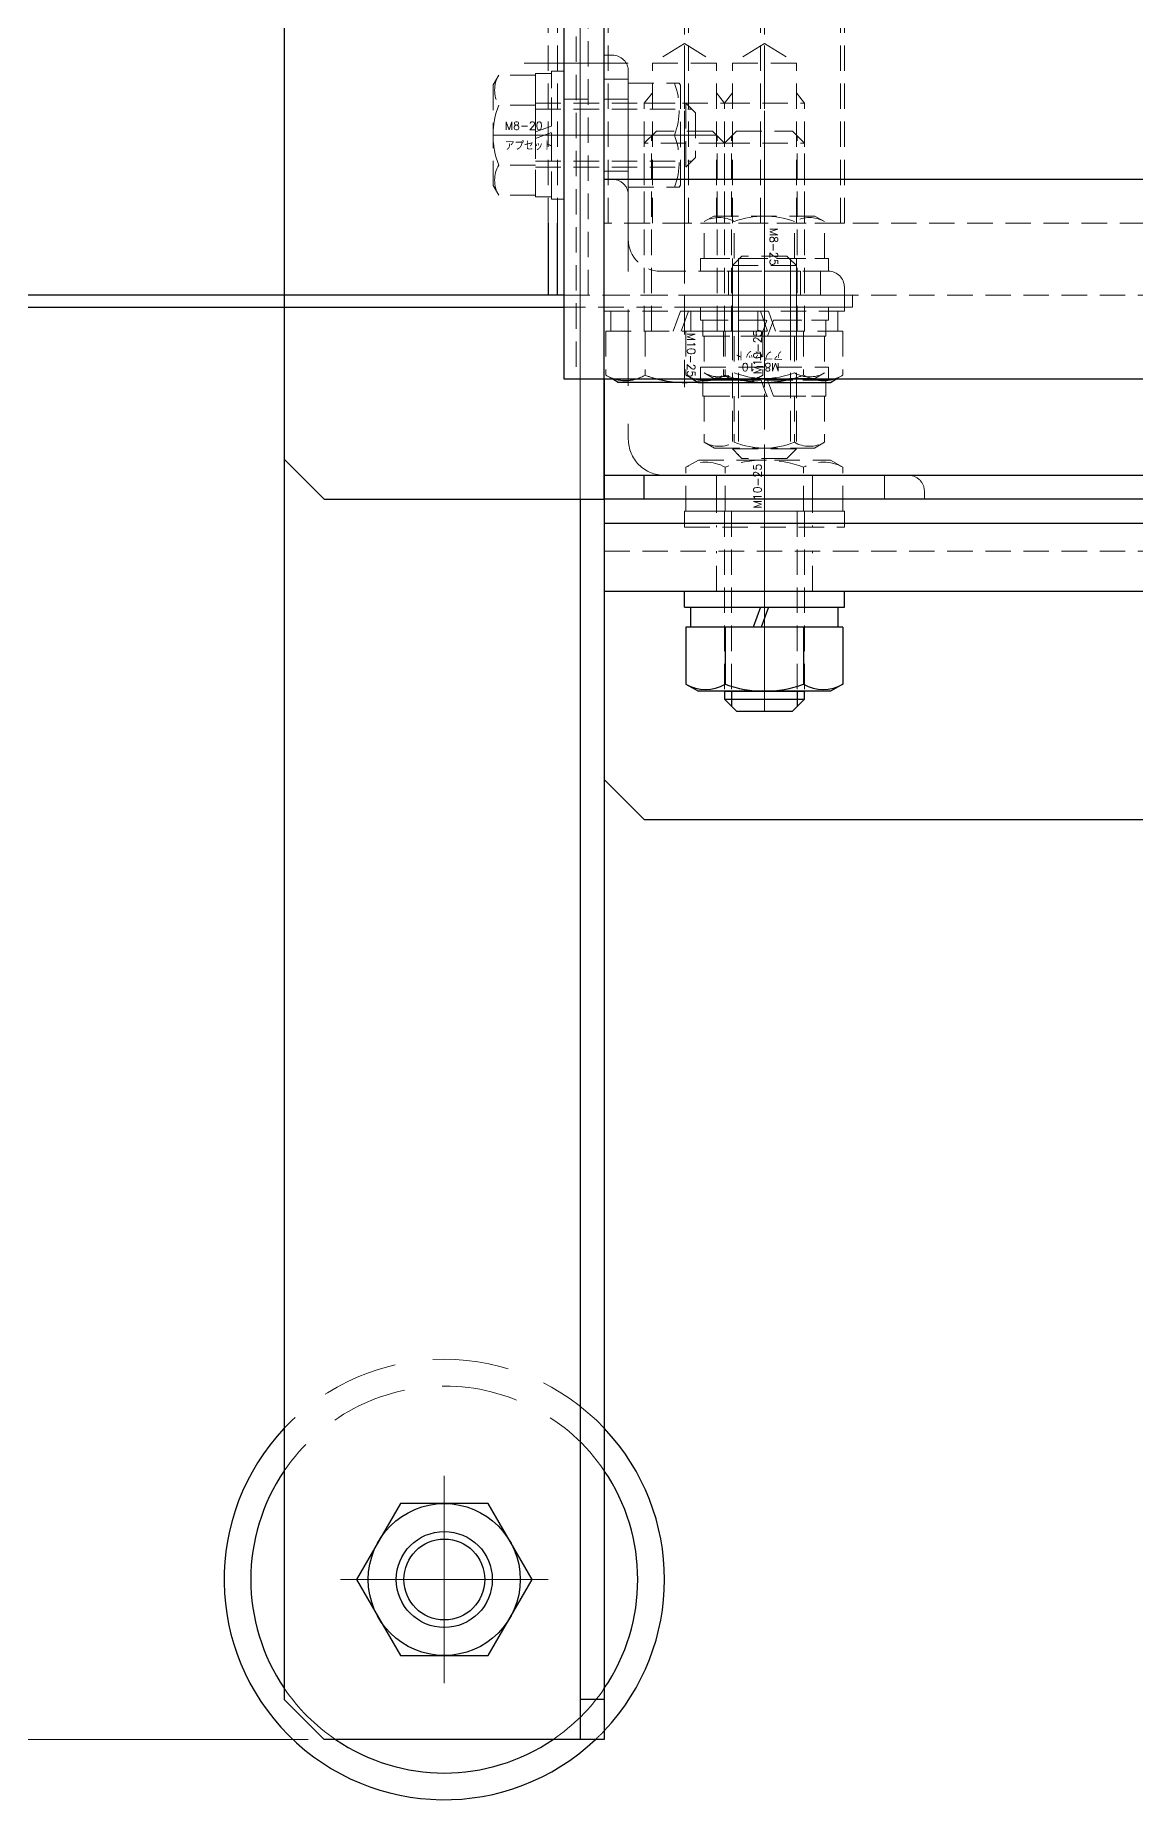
# Model space of a CAD drawing. Header units: millimetres. Extents: x 0 to 10987, y 0 to 7892.
# Drawn here: x 1485.9 to 1623.4, y 2786.5 to 3007 of the extents above; entities that cross this region are included whole.
import ezdxf

# ---------------------------------------------------------------- set-up
doc = ezdxf.new("R2010")
doc.units = ezdxf.units.MM
doc.linetypes.add('CENTER2', pattern=[28.575, 19.05, -3.175, 3.175, -3.175])
doc.linetypes.add('HIDDEN2', pattern=[4.7625, 3.175, -1.5875])
for name, color, linetype, lineweight in [('01_外形線', 7, 'Continuous', 25), ('03_かくれ線', 6, 'HIDDEN2', 13), ('04_中心線', 1, 'CENTER2', 9), ('07_寸法線', 3, 'Continuous', 9)]:
    doc.layers.add(name, color=color, linetype=linetype, lineweight=lineweight)
doc.styles.add('KSS_TXT', font='txt.shx', dxfattribs={"bigfont": 'extfont2.shx'})
doc.styles.add('寸法用', font='simplex.shx', dxfattribs={"width": 0.8, "bigfont": '@extfont2.shx'})
doc.dimstyles.new('機械製図用', dxfattribs={"dimtxt": 3.5, "dimasz": 3.5, "dimexe": 2, "dimexo": 0, "dimgap": 1.2, "dimtad": 1, "dimdsep": 46, "dimtxsty": '寸法用', "dimblk": 'OPEN30', "dimcen": 0, "dimclrd": 256, "dimclre": 256, "dimclrt": 7, "dimazin": 2, "dimtm": 1e-09, "dimtfac": 0.75, "dimtmove": 0, "dimatfit": 3, "dimldrblk": 'OPEN30', "dimfxl": 1, "dimlwd": -1, "dimlwe": -1, "dimarcsym": 0})

# ---------------------------------------------------------------- blocks, each defined once
blk = doc.blocks.new('*U222')
at = {"layer": '04_中心線', "color": 0, "linetype": 'CENTER2', "transparency": 16777216}
for p, q in [((0, 2.4), (0, 12.97)), ((-12.97, 0), (-2.4, 0)), ((2.4, 0), (12.97, 0)), ((0, -12.97), (0, -2.4))]:
    blk.add_line(p, q, dxfattribs=at)
at = {"layer": '04_中心線', "color": 0, "linetype": 'Continuous', "transparency": 16777216}
for p, q in [((-1.2, 0), (1.2, 0)), ((0, -1.2), (0, 1.2))]:
    blk.add_line(p, q, dxfattribs=at)
blk = doc.blocks.new('_Open30')
at = {"color": 0, "linetype": 'ByBlock', "lineweight": -2}
for p, q in [((-1, 0.268), (0, 0)), ((0, 0), (-1, -0.268)), ((0, 0), (-1, 0))]:
    blk.add_line(p, q, dxfattribs=at)
blk = doc.blocks.new('*D223')
at = {"layer": '07_寸法線', "transparency": 16777216}
for p, q in [((1520.03, 3434.04), (1321.11, 3434.04)), ((1323.11, 3427.04), (1323.11, 2801.04)), ((1520.03, 2794.04), (1321.11, 2794.04))]:
    blk.add_line(p, q, dxfattribs=at)
at = {"layer": 'Defpoints', "color": 0, "transparency": 16777216}
for p in [(1522.03, 3434.04), (1323.11, 2794.04), (1522.03, 2794.04)]:
    blk.add_point(p, dxfattribs=at)
at = {"layer": '07_寸法線', "transparency": 16777216, "xscale": 7, "yscale": 7, "zscale": 7}
for p, rotation in [((1323.11, 3434.04), 90), ((1323.11, 2794.04), 270)]:
    blk.add_blockref('_Open30', p, dxfattribs=dict(at, rotation=rotation))
at = {"layer": '07_寸法線', "color": 7, "transparency": 16777216, "insert": (1313.11, 3114.04), "char_height": 14, "attachment_point": 5, "rotation": 90, "style": '寸法用'}
blk.add_mtext('640', dxfattribs=at)
blk = doc.blocks.new('*U264')
at = {"layer": '04_中心線', "color": 0, "linetype": 'CENTER2', "transparency": 16777216}
for p, q in [((0, 1.2), (0, 9.5)), ((-9.5, 0), (-1.2, 0)), ((1.2, 0), (9.5, 0)), ((0, -9.5), (0, -1.2))]:
    blk.add_line(p, q, dxfattribs=at)
at = {"layer": '04_中心線', "color": 0, "linetype": 'Continuous', "transparency": 16777216}
for p, q in [((-0.6, 0), (0.6, 0)), ((0, -0.6), (0, 0.6))]:
    blk.add_line(p, q, dxfattribs=at)

msp = doc.modelspace()

# ---------------------------------------------------------------- linework, layer by layer
at = {"layer": '01_外形線'}
for p, q in [((1550.028, 2983.537), (1550.028, 2974.537)), ((1551.177, 2974.537), (1551.177, 2983.537)), ((1558.782, 2963.637), (1558.089, 2964.037)), ((1568.782, 2963.637), (1558.782, 2963.637)), ((1568.089, 2964.037), (1568.782, 2963.637)), ((1568.782, 2963.637), (1585.282, 2963.637)), ((1585.282, 2963.637), (1585.975, 2964.037)), ((1517.032, 2954.037), (1517.032, 2799.037)), ((1557.032, 2952.037), (2357.032, 2952.037)), ((1562.032, 2949.037), (1562.032, 2952.037)), ((1554.032, 2949.037), (1554.032, 2794.037)), ((1557.032, 2949.037), (1557.032, 2794.037)), ((1557.032, 2946.037), (2357.032, 2946.037)), ((1567.032, 2937.537), (1587.032, 2937.537)), ((1567.032, 2935.537), (1567.032, 2937.537)), ((1587.032, 2935.537), (1587.032, 2937.537)), ((1567.032, 2935.537), (1587.032, 2935.537)), ((1567.832, 2933.037), (1567.832, 2935.537)), ((1576.532, 2935.537), (1575.622, 2933.037)), ((1577.532, 2935.537), (1576.622, 2933.037)), ((1586.232, 2935.537), (1586.232, 2933.037)), ((1586.847, 2933.037), (1567.217, 2933.037)), ((1567.217, 2933.037), (1567.217, 2925.941)), ((1575.622, 2933.037), (1567.832, 2933.037)), ((1572.125, 2933.037), (1572.125, 2925.941)), ((1586.232, 2933.037), (1576.622, 2933.037)), ((1581.94, 2933.037), (1581.94, 2925.941)), ((1586.847, 2933.037), (1586.847, 2925.941)), ((1567.217, 2925.941), (1568.782, 2925.037)), ((1585.282, 2925.037), (1568.782, 2925.037)), ((1572.032, 2925.037), (1582.032, 2925.037)), ((1572.032, 2925.037), (1572.032, 2924.037)), ((1572.032, 2924.037), (1573.532, 2922.537)), ((1572.032, 2924.037), (1582.032, 2924.037)), ((1572.932, 2925.037), (1572.932, 2923.137)), ((1582.032, 2924.037), (1580.532, 2922.537)), ((1581.132, 2925.037), (1581.132, 2923.137)), ((1582.032, 2924.037), (1582.032, 2925.037)), ((1586.847, 2925.941), (1585.282, 2925.037)), ((1573.532, 2922.537), (1580.532, 2922.537)), ((1522.032, 2794.037), (1517.032, 2799.037)), ((1557.032, 2799.037), (1554.032, 2799.037)), ((1557.032, 2794.037), (1522.032, 2794.037))]:
    msp.add_line(p, q, dxfattribs=at)
for points in [[(1517.032, 3274.037), (1517.032, 2954.037), (1522.032, 2949.037), (1557.032, 2949.037), (1557.032, 3279.037), (1522.032, 3279.037)], [(1557.032, 2989.037), (2357.032, 2989.037), (2357.032, 2949.037), (1557.032, 2949.037)], [(1562.032, 2909.037), (2352.032, 2909.037), (2357.032, 2914.037), (2357.032, 2949.037), (1557.032, 2949.037), (1557.032, 2914.037)], [(1542.517, 2804.537), (1548.002, 2814.037), (1542.517, 2823.537), (1531.547, 2823.537), (1526.063, 2814.037), (1531.547, 2804.537)]]:
    msp.add_lwpolyline(points, close=True, dxfattribs=at)
msp.add_lwpolyline([(1552.032, 3264.037), (2107.032, 3264.037, -0.4142136), (2117.032, 3254.037), (2117.032, 2974.037, -0.4142136), (2107.032, 2964.037), (1552.032, 2964.037), (1552.032, 3264.037)], format="xyb", dxfattribs=at)
for points in [[(1552.032, 2974.537), (1365.424, 2974.537), (1365.424, 2973.037), (1552.032, 2973.037)], [(1557.032, 2964.037), (1557.032, 2937.537), (1672.539, 2937.537)]]:
    msp.add_lwpolyline(points, dxfattribs=at)
for radius in [9.5, 6, 5.053]:
    msp.add_circle((1537.032, 2814.037), radius, dxfattribs=at)
for centre, radius, start, end in [((1559.671, 2968.791), 4.907, 255.61054, 284.38946), ((1567.032, 2977.417), 13.779, 256.16077, 276.6282), ((1569.671, 2968.791), 4.907, 255.61054, 284.38946), ((1577.032, 2977.417), 13.779, 256.16077, 283.83923), ((1584.393, 2968.791), 4.907, 255.61054, 284.38946), ((1569.671, 2930.191), 4.907, 240.00001, 299.99999), ((1577.032, 2938.817), 13.779, 249.136, 290.864), ((1584.393, 2930.191), 4.907, 240.00001, 299.99999), ((1537.032, 2814.037), 27.518, 136.61816, 313.38184), ((1537.032, 2814.037), 27.518, 316.61816, 43.38184), ((1537.032, 2814.037), 24.18, 145.80392, 214.19608), ((1537.032, 2814.037), 24.18, 325.80392, 34.19608), ((1537.032, 2814.037), 24.18, 235.80392, 304.19608)]:
    msp.add_arc(centre, radius, start, end, dxfattribs=at)
at = {"layer": '03_かくれ線', "ltscale": 3}
for p, q in [((1554.032, 2949.037), (1554.032, 3279.037)), ((1554.032, 3279.037), (1554.032, 2949.037)), ((1557.032, 3279.037), (1557.032, 2949.037)), ((1517.032, 3274.037), (1517.032, 2954.037)), ((1571.032, 2949.037), (1571.032, 2952.037)), ((1583.032, 2949.037), (1583.032, 2952.037)), ((1592.032, 2949.037), (1592.032, 2952.037))]:
    msp.add_line(p, q, dxfattribs=at)
at = {"layer": '03_かくれ線'}
for p, q in [((1553.532, 3264.037), (1553.532, 2964.037)), ((1557.032, 3264.037), (1557.032, 2964.037)), ((1552.032, 3253.537), (1552.032, 2974.537)), ((1555.032, 2974.537), (1555.032, 3253.537)), ((1550.028, 2983.537), (1550.028, 3244.537)), ((1551.177, 2983.537), (1551.177, 3244.537)), ((1557.032, 2983.537), (1557.032, 3244.537)), ((1557.532, 2983.537), (1557.532, 3244.537)), ((1567.032, 2983.537), (1567.032, 3244.537)), ((1567.532, 2983.537), (1567.532, 3244.537)), ((1576.532, 2983.537), (1576.532, 3244.537)), ((1577.032, 2983.537), (1577.032, 3244.537)), ((1586.532, 2983.537), (1586.532, 3244.537)), ((1587.032, 2983.537), (1587.032, 3244.537)), ((1567.032, 3005.987), (1563.032, 3003.534)), ((1567.032, 3005.987), (1571.032, 3003.534)), ((1577.032, 3005.987), (1573.032, 3003.534)), ((1577.032, 3005.987), (1581.032, 3003.534)), ((1557.032, 2974.537), (1557.032, 3004.537)), ((1557.032, 3004.537), (1558.032, 3004.537)), ((1563.032, 2983.537), (1563.032, 3003.534)), ((1563.032, 3003.534), (1567.032, 3003.534)), ((1571.032, 3003.534), (1567.032, 3003.534)), ((1571.032, 2983.537), (1571.032, 3003.534)), ((1573.032, 2983.537), (1573.032, 3003.534)), ((1573.032, 3003.534), (1577.032, 3003.534)), ((1581.032, 3003.534), (1577.032, 3003.534)), ((1581.032, 2983.537), (1581.032, 3003.534)), ((1543.828, 3002.043), (1543.132, 3000.837)), ((1548.432, 3002.043), (1543.828, 3002.043)), ((1548.432, 2994.937), (1548.432, 3002.237)), ((1550.432, 3002.237), (1548.432, 3002.237)), ((1548.432, 2987.032), (1548.432, 3002.043)), ((1550.432, 2986.537), (1550.432, 3002.537)), ((1552.032, 3002.537), (1550.432, 3002.537)), ((1550.432, 2995.665), (1550.432, 3002.237)), ((1552.032, 3002.537), (1552.032, 2986.537)), ((1557.032, 3001.537), (1560.032, 3001.537)), ((1560.032, 2981.537), (1560.032, 3002.537)), ((1543.132, 3000.837), (1543.132, 2988.237)), ((1552.032, 2999.037), (1555.032, 2999.037)), ((1557.032, 2999.037), (1560.032, 2999.037)), ((1560.032, 3001.037), (1566.388, 3001.037)), ((1560.032, 2988.037), (1560.032, 3001.037)), ((1562.032, 2998.537), (1563.032, 2999.836)), ((1566.388, 3001.037), (1566.532, 3000.787)), ((1566.532, 2988.287), (1566.532, 3000.787)), ((1572.032, 2998.537), (1571.032, 2999.836)), ((1572.032, 2998.537), (1573.032, 2999.836)), ((1582.032, 2998.537), (1581.032, 2999.836)), ((1548.432, 2998.29), (1543.828, 2998.29)), ((1548.432, 2998.537), (1567.232, 2998.537)), ((1548.432, 2997.787), (1567.982, 2997.787)), ((1562.032, 2983.537), (1562.032, 2998.537)), ((1562.032, 2998.537), (1572.032, 2998.537)), ((1567.232, 2998.537), (1567.232, 2990.537)), ((1567.232, 2998.537), (1568.132, 2997.637)), ((1568.132, 2997.637), (1568.432, 2997.337)), ((1568.432, 2997.337), (1568.432, 2991.737)), ((1572.032, 2983.537), (1572.032, 2998.537)), ((1572.032, 2983.537), (1572.032, 2998.537)), ((1572.032, 2998.537), (1582.032, 2998.537)), ((1582.032, 2983.537), (1582.032, 2998.537)), ((1548.432, 2994.937), (1550.432, 2995.665)), ((1548.432, 2994.137), (1550.432, 2994.865)), ((1550.432, 2986.837), (1550.432, 2994.865)), ((1560.032, 2994.537), (1565.807, 2994.537)), ((1562.032, 2993.537), (1563.532, 2995.037)), ((1562.932, 2970.037), (1562.932, 2994.437)), ((1570.532, 2995.037), (1563.532, 2995.037)), ((1572.032, 2993.537), (1570.532, 2995.037)), ((1571.132, 2970.037), (1571.132, 2994.437)), ((1572.032, 2993.537), (1573.532, 2995.037)), ((1572.932, 2970.037), (1572.932, 2994.437)), ((1573.532, 2995.037), (1580.532, 2995.037)), ((1582.032, 2993.537), (1580.532, 2995.037)), ((1581.132, 2970.037), (1581.132, 2994.437)), ((1548.432, 2986.837), (1548.432, 2994.137)), ((1562.032, 2970.037), (1562.032, 2993.537)), ((1572.032, 2993.537), (1562.032, 2993.537)), ((1572.032, 2970.037), (1572.032, 2993.537)), ((1572.032, 2970.037), (1572.032, 2993.537)), ((1572.032, 2993.537), (1582.032, 2993.537)), ((1582.032, 2970.037), (1582.032, 2993.537)), ((1548.432, 2990.785), (1543.828, 2990.785)), ((1548.432, 2991.287), (1567.982, 2991.287)), ((1548.432, 2990.537), (1567.232, 2990.537)), ((1557.032, 2990.037), (1560.032, 2990.037)), ((1567.232, 2990.537), (1568.132, 2991.437)), ((1568.132, 2991.437), (1568.432, 2991.737)), ((1543.828, 2987.032), (1543.132, 2988.237)), ((1560.032, 2988.037), (1566.388, 2988.037)), ((1566.388, 2988.037), (1566.532, 2988.287)), ((1548.432, 2987.032), (1543.828, 2987.032)), ((1548.432, 2986.837), (1550.432, 2986.837)), ((1552.032, 2986.537), (1550.432, 2986.537)), ((1577.032, 2983.537), (1557.032, 2983.537)), ((1587.032, 2983.537), (1567.032, 2983.537)), ((1569.527, 2983.741), (1570.732, 2984.437)), ((1569.527, 2979.137), (1569.527, 2983.741)), ((1583.332, 2984.437), (1570.732, 2984.437)), ((1573.279, 2979.137), (1573.279, 2983.741)), ((1580.785, 2979.137), (1580.785, 2983.741)), ((1584.538, 2983.741), (1583.332, 2984.437)), ((1584.538, 2979.137), (1584.538, 2983.741)), ((1569.032, 2979.137), (1585.032, 2979.137)), ((1569.032, 2977.537), (1569.032, 2979.137)), ((1569.527, 2979.137), (1584.538, 2979.137)), ((1573.032, 2978.237), (1573.932, 2979.137)), ((1573.032, 2979.137), (1573.032, 2959.437)), ((1573.782, 2979.137), (1573.782, 2959.437)), ((1573.932, 2979.137), (1574.232, 2979.437)), ((1579.832, 2979.437), (1574.232, 2979.437)), ((1580.132, 2979.137), (1579.832, 2979.437)), ((1581.032, 2978.237), (1580.132, 2979.137)), ((1580.282, 2979.137), (1580.282, 2959.437)), ((1581.032, 2979.137), (1581.032, 2959.437)), ((1585.032, 2977.537), (1585.032, 2979.137)), ((1564.032, 2977.537), (1585.032, 2977.537)), ((1585.032, 2977.537), (1569.032, 2977.537)), ((1572.532, 2974.537), (1572.532, 2977.537)), ((1581.032, 2978.237), (1573.032, 2978.237)), ((1573.032, 2969.437), (1573.032, 2978.237)), ((1573.782, 2969.437), (1573.782, 2978.987)), ((1580.282, 2969.437), (1580.282, 2978.987)), ((1581.032, 2969.437), (1581.032, 2978.237)), ((1581.532, 2974.537), (1581.532, 2977.537)), ((1584.032, 2977.537), (1584.032, 2974.537)), ((1587.032, 2974.537), (1587.032, 2975.537)), ((1552.032, 2974.537), (1555.032, 2974.537)), ((1557.032, 2974.537), (1587.032, 2974.537)), ((1557.032, 2974.537), (1577.032, 2974.537)), ((1557.032, 2973.068), (1557.032, 2974.537)), ((1557.032, 2972.537), (1557.032, 2973.068)), ((1557.032, 2972.537), (1577.032, 2972.537)), ((1557.832, 2970.037), (1557.832, 2972.537)), ((1566.532, 2972.537), (1565.622, 2970.037)), ((1567.532, 2972.537), (1566.622, 2970.037)), ((1587.032, 2974.537), (1567.032, 2974.537)), ((1567.032, 2973.068), (1567.032, 2974.537)), ((1567.032, 2973.068), (1567.032, 2972.537)), ((1587.032, 2972.537), (1567.032, 2972.537)), ((1567.832, 2972.537), (1567.832, 2970.037)), ((1585.032, 2973.037), (1569.032, 2973.037)), ((1569.032, 2973.037), (1569.032, 2971.437)), ((1576.232, 2972.537), (1576.232, 2970.037)), ((1576.532, 2972.537), (1577.442, 2970.037)), ((1577.032, 2973.068), (1577.032, 2974.537)), ((1577.032, 2973.068), (1577.032, 2972.537)), ((1577.532, 2972.537), (1578.442, 2970.037)), ((1585.032, 2973.037), (1585.032, 2971.437)), ((1586.232, 2970.037), (1586.232, 2972.537)), ((1587.032, 2973.068), (1587.032, 2974.537)), ((1587.032, 2972.537), (1587.032, 2973.068)), ((1569.032, 2971.437), (1585.032, 2971.437)), ((1569.332, 2971.437), (1577.36, 2971.437)), ((1569.332, 2969.437), (1569.332, 2971.437)), ((1576.632, 2969.437), (1577.36, 2971.437)), ((1577.432, 2969.437), (1578.16, 2971.437)), ((1578.16, 2971.437), (1584.732, 2971.437)), ((1584.732, 2971.437), (1584.732, 2969.437)), ((1557.217, 2970.037), (1557.217, 2964.541)), ((1557.217, 2970.037), (1576.847, 2970.037)), ((1562.125, 2970.037), (1562.125, 2964.541)), ((1567.217, 2970.037), (1567.217, 2964.541)), ((1586.847, 2970.037), (1567.217, 2970.037)), ((1569.332, 2969.437), (1576.632, 2969.437)), ((1569.527, 2969.437), (1584.538, 2969.437)), ((1569.527, 2969.437), (1569.527, 2964.833)), ((1571.94, 2970.037), (1571.94, 2964.541)), ((1572.125, 2970.037), (1572.125, 2964.541)), ((1573.279, 2969.437), (1573.279, 2964.833)), ((1576.847, 2970.037), (1576.847, 2964.541)), ((1577.432, 2969.437), (1584.732, 2969.437)), ((1580.785, 2969.437), (1580.785, 2964.833)), ((1581.94, 2970.037), (1581.94, 2964.541)), ((1584.538, 2969.437), (1584.538, 2964.833)), ((1586.847, 2970.037), (1586.847, 2964.541)), ((1557.217, 2964.541), (1558.089, 2964.037)), ((1567.217, 2964.541), (1568.089, 2964.037)), ((1575.282, 2963.637), (1568.782, 2963.637)), ((1569.032, 2965.537), (1585.032, 2965.537)), ((1569.032, 2963.937), (1569.032, 2965.537)), ((1585.032, 2963.937), (1569.032, 2963.937)), ((1569.332, 2963.937), (1576.632, 2963.937)), ((1569.332, 2963.937), (1569.332, 2961.937)), ((1569.527, 2964.833), (1570.732, 2964.137)), ((1583.332, 2964.137), (1570.732, 2964.137)), ((1576.027, 2964.068), (1575.282, 2963.637)), ((1576.847, 2964.541), (1576.065, 2964.089)), ((1576.632, 2963.937), (1577.36, 2961.937)), ((1577.432, 2963.937), (1584.732, 2963.937)), ((1577.432, 2963.937), (1578.16, 2961.937)), ((1584.538, 2964.833), (1583.332, 2964.137)), ((1584.732, 2961.937), (1584.732, 2963.937)), ((1585.032, 2963.937), (1585.032, 2965.537)), ((1586.847, 2964.541), (1585.975, 2964.037)), ((1569.332, 2961.937), (1577.36, 2961.937)), ((1569.527, 2961.937), (1584.538, 2961.937)), ((1569.527, 2961.937), (1569.527, 2956.162)), ((1573.279, 2961.937), (1573.279, 2956.162)), ((1578.16, 2961.937), (1584.732, 2961.937)), ((1580.785, 2961.937), (1580.785, 2956.162)), ((1584.538, 2961.937), (1584.538, 2956.162)), ((1573.032, 2959.437), (1573.032, 2955.337)), ((1573.782, 2959.437), (1573.782, 2954.587)), ((1580.282, 2959.437), (1580.282, 2954.587)), ((1581.032, 2959.437), (1581.032, 2955.337)), ((1569.527, 2956.162), (1570.782, 2955.437)), ((1570.782, 2955.437), (1583.282, 2955.437)), ((1581.032, 2955.337), (1573.032, 2955.337)), ((1573.032, 2955.337), (1573.932, 2954.437)), ((1581.032, 2955.337), (1580.132, 2954.437)), ((1584.538, 2956.162), (1583.282, 2955.437)), ((1567.217, 2953.034), (1568.782, 2953.937)), ((1567.217, 2947.537), (1567.217, 2953.034)), ((1568.782, 2953.937), (1585.282, 2953.937)), ((1572.125, 2947.537), (1572.125, 2953.034)), ((1573.932, 2954.437), (1574.232, 2954.137)), ((1579.832, 2954.137), (1574.232, 2954.137)), ((1580.132, 2954.437), (1579.832, 2954.137)), ((1581.94, 2947.537), (1581.94, 2953.034)), ((1586.847, 2953.034), (1585.282, 2953.937)), ((1586.847, 2947.537), (1586.847, 2953.034)), ((1571.032, 2950.537), (1571.032, 2945.537)), ((1583.032, 2950.537), (1583.032, 2945.537)), ((1577.032, 2948.787), (1577.032, 2941.287)), ((1567.032, 2947.537), (1587.032, 2947.537)), ((1567.032, 2945.537), (1567.032, 2947.537)), ((1586.847, 2947.537), (1567.217, 2947.537)), ((1572.032, 2947.537), (1572.032, 2925.037)), ((1572.932, 2947.537), (1572.932, 2925.037)), ((1581.132, 2947.537), (1581.132, 2925.037)), ((1582.032, 2947.537), (1582.032, 2925.037)), ((1587.032, 2945.537), (1587.032, 2947.537)), ((1567.032, 2945.537), (1587.032, 2945.537)), ((1557.032, 2942.537), (1877.032, 2942.537)), ((1571.032, 2937.537), (1571.032, 2942.537)), ((1583.032, 2937.537), (1583.032, 2942.537))]:
    msp.add_line(p, q, dxfattribs=at)
at = {"layer": '03_かくれ線', "ltscale": 3}
msp.add_lwpolyline([(1557.032, 2989.037), (1558.032, 2989.037, -0.4142136), (1560.032, 2987.037), (1560.032, 2956.537, 0.4142136), (1564.532, 2952.037), (1595.032, 2952.037, -0.4142136), (1597.032, 2950.037), (1597.032, 2949.037), (1557.032, 2949.037)], format="xyb", close=True, dxfattribs=at)
at = {"layer": '03_かくれ線'}
for points in [[(1557.032, 2974.537), (1877.032, 2974.537), (1877.032, 2983.537), (1557.032, 2983.537), (1557.032, 2974.537)], [(1552.032, 2974.537), (1588.032, 2974.537), (1588.032, 2973.037), (1552.032, 2973.037)]]:
    msp.add_lwpolyline(points, dxfattribs=at)
at = {"layer": '03_かくれ線', "ltscale": 3}
msp.add_circle((1537.032, 2814.037), 6, dxfattribs=at)
at = {"layer": '03_かくれ線'}
for centre, radius, start, end in [((1558.032, 3002.537), 2, 0, 90), ((1547.078, 3000.167), 3.753, 150.00001, 209.99999), ((1557.001, 2997.787), 9.387, 339.74445, 20.25555), ((1553.597, 2994.537), 10.465, 158.98558, 201.01442), ((1557.001, 2991.287), 9.387, 339.74445, 20.25555), ((1547.078, 2988.908), 3.753, 150.00001, 209.99999), ((1571.403, 2980.491), 3.753, 60.00001, 119.99999), ((1577.032, 2973.972), 10.465, 68.98558, 111.01442), ((1582.661, 2980.491), 3.753, 60.00001, 119.99999), ((1564.032, 2981.537), 4, 180, 270), ((1585.032, 2975.537), 2, 0, 90), ((1559.671, 2968.791), 4.907, 240.00001, 255.61054), ((1559.671, 2968.791), 4.907, 284.38946, 299.99999), ((1567.032, 2977.417), 13.779, 249.136, 256.16077), ((1569.671, 2968.791), 4.907, 240.00001, 255.61054), ((1567.032, 2977.417), 13.779, 276.6282, 290.864), ((1571.403, 2968.083), 3.753, 240.00001, 299.99999), ((1569.671, 2968.791), 4.907, 284.38946, 299.99999), ((1574.393, 2968.791), 4.907, 240.00001, 254.25373), ((1577.032, 2977.417), 13.779, 249.136, 256.16077), ((1574.393, 2968.791), 4.907, 254.25373, 285.74627), ((1577.032, 2974.602), 10.465, 248.98558, 291.01442), ((1574.393, 2968.791), 4.907, 285.74627, 299.99999), ((1577.032, 2977.417), 13.779, 283.83923, 290.864), ((1582.661, 2968.083), 3.753, 240.00001, 299.99999), ((1584.393, 2968.791), 4.907, 240.00001, 255.61054), ((1584.393, 2968.791), 4.907, 284.38946, 299.99999), ((1571.403, 2959.412), 3.753, 240.00001, 299.99999), ((1577.032, 2965.514), 10.077, 248.13461, 291.86539), ((1582.661, 2959.412), 3.753, 240.00001, 299.99999), ((1569.671, 2948.784), 4.907, 60.00001, 119.99999), ((1577.032, 2940.158), 13.779, 69.136, 110.864), ((1584.393, 2948.784), 4.907, 60.00001, 119.99999)]:
    msp.add_arc(centre, radius, start, end, dxfattribs=at)
at = {"layer": '03_かくれ線', "ltscale": 3}
for radius, start, end in [(27.518, 43.38184, 136.61816), (24.18, 34.19608, 145.80392), (24.18, 214.19608, 235.80392), (24.18, 304.19608, 325.80392), (27.518, 313.38184, 316.61816)]:
    msp.add_arc((1537.032, 2814.037), radius, start, end, dxfattribs=at)
at = {"layer": '04_中心線'}
for p, q in [((1567.032, 2978.537), (1567.032, 3249.537)), ((1577.032, 2978.537), (1577.032, 3249.537)), ((1547.032, 3003.537), (1560.032, 3003.537)), ((1543.132, 2994.537), (1568.432, 2994.537)), ((1552.032, 2994.537), (1571.532, 2994.537)), ((1567.032, 2995.037), (1567.032, 2963.037)), ((1577.032, 2995.037), (1577.032, 2963.037)), ((1577.032, 2984.437), (1577.032, 2954.137)), ((1577.032, 2983.537), (1577.032, 2974.537)), ((1577.032, 2969.537), (1577.032, 2982.537)), ((1577.032, 2964.137), (1577.032, 2979.437)), ((1577.032, 2977.537), (1577.032, 2970.037)), ((1577.032, 2935.537), (1577.032, 2965.537)), ((1577.032, 2922.537), (1577.032, 2953.937)), ((1577.032, 2927.537), (1577.032, 2952.537)), ((1577.032, 2932.037), (1577.032, 2950.937))]:
    msp.add_line(p, q, dxfattribs=at)

# ---------------------------------------------------------------- block references
at = {"layer": '04_中心線', "linetype": 'CENTER2'}
for name in ['*U222', '*U264']:
    msp.add_blockref(name, (1537.032, 2814.037), dxfattribs=at)

# ---------------------------------------------------------------- texts
at = {"layer": '03_かくれ線', "style": 'KSS_TXT'}
for s, p in [('M8-20', (1544.608, 2995.218)), ('アプセット', (1544.608, 2992.679))]:
    msp.add_text(s, height=1, dxfattribs=at).set_placement(p)
for s, rotation, p in [('M8-25', 270, (1577.712, 2982.961)), ('M10-25', 270, (1567.392, 2969.846)), ('M10-25', 90, (1576.672, 2964.679)), ('アプセット', 180, (1579.371, 2967.57)), ('M8-10', 180, (1578.925, 2966.054)), ('M10-25', 90, (1576.672, 2947.896))]:
    msp.add_text(s, height=1, rotation=rotation, dxfattribs=at).set_placement(p)

# ---------------------------------------------------------------- dimensions: what is measured, and where the dimension line sits
at = {"layer": '07_寸法線'}
dim = msp.add_linear_dim(base=(1323.11, 2794.037), p1=(1522.032, 3434.037), p2=(1522.032, 2794.037), angle=90, dimstyle='機械製図用', override={"dimtxt": 14, "dimasz": 7, "dimexo": 2, "dimgap": 3}, dxfattribs=at)
dim.commit()
dim.dimension.update_dxf_attribs({"geometry": '*D223', "text_midpoint": (1313.11, 3114.037)})

doc.saveas('drawing.dxf')
